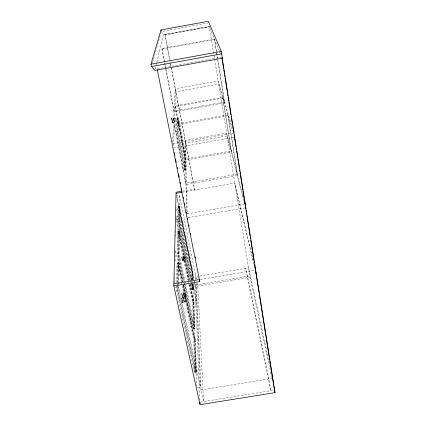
<?xml version="1.0" encoding="UTF-8"?>
<svg xmlns="http://www.w3.org/2000/svg" width="426" height="426" viewBox="0 0 426 426"><rect width="100%" height="100%" fill="white"/><g stroke="black" fill="none" stroke-linecap="round" stroke-linejoin="round"><path stroke-width="0.32" stroke-dasharray="2.13 1.6" d="M197.323 387.484L200.374 386.989L178.59 286.661L178.616 284.014M178.622 283.354L179.437 195.449L176.582 195.944M176.678 286.219A217.425 16.933 82.1 0 0 176.785 291.022A384.689 22.583 79.8 0 0 194.709 372.771L196.519 372.478L178.718 290.697L178.771 284.813M178.776 284.158L178.963 262.57L177.2 262.869A217.425 16.933 82.1 0 0 176.646 283.94M183.808 285.015A355.103 19.117 79.8 0 0 193.313 328.867L194.938 328.6L179.042 253.486L179.239 231.116L177.658 231.382A189 13.936 81.6 0 0 177.328 253.779A355.103 19.117 79.8 0 0 183.132 281.799M191.524 279.962L179.33 220.918L179.463 205.998L178.025 206.248A113.939 8.259 81 0 0 177.807 221.179A327.86 16.177 79.8 0 0 189.815 279.371M188.814 280.34L178.446 231.249L178.185 253.635A355.114 18.813 79.8 0 0 183.702 280.361M185.853 169.969L178.313 131.277L178.569 117.864L176.854 118.167A176.492 8.973 80.6 0 0 176.455 131.607A99.12 4.808 79.8 0 0 184.037 170.283L185.853 169.969L185.528 153.919L178.569 117.864M174.735 282.704L174.932 273.46M175.198 260.92L175.411 251.02M175.72 236.425L175.863 229.79M176.263 211.035L176.348 207.1M173.441 145.468L175.805 91.792L218.666 84.098L232.623 130.958M172.551 142.572L175.224 88.741L218.165 81.025L232.133 127.385M181.945 258.811L182.52 261.143L184.016 260.888L183.286 256.372L181.748 256.681L182.355 260.329L185.416 259.844L184.9 256.873L181.913 257.379L181.961 258.449M164.34 62.026L161.933 48.543L214.347 38.99L216.568 52.781M169.889 60.902L165.016 34.628L209.209 26.545L213.809 54.283M155.165 69.15L156.086 65.322M156.241 64.688L156.704 62.776M156.859 62.137L163.488 34.73L161.342 31.588L207.888 23.057M172.296 121.724L172.477 122.257L176.05 121.623L175.437 118.071L171.822 118.641L171.886 119.536M152.545 62.728L160.98 32.855M172.21 121.346C172.652 124.871 175.624 121.724 173.968 119.546M175.4 118.007L176.05 121.623M172.573 122.794L171.726 118.109L173.515 117.789L173.957 119.679M172.477 122.257L172.344 120.931M173.515 117.789L173.68 119.216M171.726 118.109L171.95 119.972M185.912 301.539L185.358 298.078L181.955 298.647L182.072 300.442L182.504 302.109L185.912 301.539L185.358 298.078M184.346 302.689L183.515 297.497L181.817 297.779L181.993 300.474L182.568 302.913L184.346 302.689L183.515 297.497M185.848 296.517L185.305 293.115L181.95 293.674L182.067 295.426L182.493 297.082L185.848 296.517L185.305 293.115M182.642 302.977L181.817 297.779M182.504 302.109L182.003 298.69M184.309 297.652L183.489 292.545L181.811 292.822L181.987 295.452L182.552 297.87L184.309 297.652L183.489 292.545M182.626 297.934L181.811 292.822M182.493 297.082L181.95 293.674M184.016 260.888L183.286 256.372M182.52 261.143L181.913 257.379M182.397 260.387L182.397 259.674M184.9 256.873L185.39 259.881M163.488 34.73L209.139 26.38L219.321 51.045M164.931 35.007L209.347 26.881M161.816 49.07L214.544 39.469L217.484 57.766M157.439 68.799L221.839 57.137M176.455 131.607L178.313 131.277M173.137 143.759L233.187 133.162M173.329 148.067L234.508 137.284M184.037 170.283A239.215 13.265 78.8 0 0 183.856 154.217L185.528 153.919M182.445 191.125L194.565 189.022L170.629 63.943M182.45 192.179L234.79 183.095L253.204 260.462M187.19 213.873L244.391 204.022M176.135 216.94L179.239 216.408L192.318 279.903M187.957 217.681L244.993 207.872M176.076 219.832L179.213 219.294L192.195 282.193M177.807 221.179L179.33 220.918M177.328 253.779L179.042 253.486M191.966 279.861A123.923 10.251 80 0 0 191.514 271.948L192.882 271.713L179.463 205.998M179.437 195.449L195.433 274.328L192.733 274.786L192.898 279.392M196.029 279.339L195.912 276.692L199.155 276.144M199.805 276.037L248.587 267.816L269.504 364.038M200.326 279.424L255.504 270.137M175.203 287.23L178.59 286.661M199.837 400.147L195.076 285.127L249.833 275.926L271.532 376.504M176.785 291.022L178.718 290.697M190.954 284.701A327.86 16.177 79.8 0 0 192.083 289.936L193.532 289.696L193.303 283.274M193.313 328.867A220.838 21.928 79.5 0 0 192.472 302.172L193.974 301.922L190.188 283.732M194.709 372.771A253.656 29.256 79.7 0 0 193.654 339.634L195.326 339.362L183.681 284.696M197.179 282.939L197.808 286.059L203.537 401.558L201.013 389.928L271.383 378.538M200.524 402.043L273.865 390.221M181.79 256.628L182.45 259.535M171.822 118.641L171.998 119.184M174.362 122.475L173.691 119.509M219.576 51.652L221.083 55.311M242.74 195.065L226.643 133.077L185.118 140.41L186.487 211.365M242.905 195.699L243.395 197.589M243.826 200.705L227.111 135.947L185.661 143.258L187.216 213.836M235.227 185.773L254.066 265.238M173.872 119.243L173.611 118.327L173.627 118.843M177.2 262.869L181.348 281.575M182.36 282.071L178.079 262.72A217.436 16.662 82.1 0 0 177.573 282.129M177.658 231.382L188.052 280.468M183.058 285.282L194.49 339.501L195.614 372.628L177.754 290.862A217.436 16.662 82.1 0 1 177.631 286.059M181.492 282.22L193.654 339.634M271.676 377.154L272.097 379.097M175.714 250.999L182.221 281.453M183.052 285.34L195.097 341.716M182.115 281.586L178.079 262.72L177.754 290.862A384.699 22.221 79.8 0 0 195.614 372.628A253.672 28.792 79.7 0 0 194.49 339.501L182.946 285.489M178.025 206.248L191.514 271.948M178.963 262.57L182.983 281.442M176.273 217.59L189.352 280.404M190.156 284.291L193.665 301.129L196.588 300.639L193.116 283.791M176.21 220.482L188.787 280.755M189.565 284.509L193.793 304.734L196.743 304.239L192.328 282.843M172.067 119.296L172.296 120.467M172.232 121.612L171.891 119.828M192.328 283.854L193.532 289.696M191.194 282.033L178.569 221.051L178.744 206.125L192.195 271.831A123.929 10.091 80 0 1 192.69 280.265M191.327 282.678L192.808 289.818A123.929 10.091 80 0 0 192.802 283.764M179.239 231.116L189.511 280.484M176.731 195.481L193.883 279.28M194.016 279.93L195.076 285.127M176.854 197.243L193.936 280.649M194.07 281.298L195.135 286.512L250.126 277.273L213.916 54.933M188.175 281.053L188.537 282.816M189.661 284.451L193.223 302.05A220.849 21.577 79.5 0 1 194.128 328.734A355.114 18.813 79.8 0 1 183.973 281.655M188.899 284.579L192.472 302.172M195.912 276.692L196.418 279.19M161.933 48.543L165.868 68.719M165.991 69.369L174.117 111.021L224.491 102.032L217.729 60.007M164.468 62.67L164.846 64.614M164.974 65.263L174.074 111.889L224.742 102.852L217.904 60.38M183.585 258.976C184.511 262.65 183.031 254.205 183.515 258.582M165.016 34.628L169.756 59.384M170.017 61.552L170.389 63.495M170.512 64.14L194.623 190.065L194.565 189.022M171.998 120.436L172.115 121.048M174.08 120.148L174.271 121.314M216.669 53.442L217.622 59.347M173.6 118.945L174.261 121.942L174.245 121.415M196.21 283.311L201.013 389.928M195.433 274.328L195.662 279.589M195.838 283.535L200.374 386.989M192.882 271.713L193.159 279.419M193.974 301.922L194.938 328.6M195.326 339.362L196.519 372.478M193.058 284.004L196.663 386.254M192.483 280.18L192.195 271.831L178.744 206.125A113.944 8.126 81 0 0 178.569 221.051A327.871 15.922 79.8 0 0 190.544 279.248M192.611 284.035L192.808 289.818A327.871 15.922 79.8 0 1 191.306 282.816M193.223 302.05L194.128 328.734L178.185 253.635A189.006 13.712 81.6 0 1 178.446 231.249M191.178 282.225A327.871 15.922 79.8 0 1 190.8 280.441M192.083 283.402A123.923 10.251 80 0 1 192.083 289.936M176.854 118.167A128.423 8.259 80 0 1 183.856 154.217M177.61 284.909A217.436 16.662 82.1 0 1 177.594 283.78M177.711 118.018L177.381 131.442L184.943 170.128L184.692 154.068L177.711 118.018A176.502 8.728 80.6 0 0 177.381 131.442A99.125 4.675 79.8 0 0 184.943 170.128A239.231 12.902 78.9 0 0 184.692 154.068A128.428 8.035 80 0 0 177.711 118.018M184.208 296.544L183.627 293.392L184.208 296.544M184.245 301.555C183.526 301.028 183.255 294.355 184.245 301.555M222.628 97.394L175.187 105.872L185.475 159.005L231.286 150.969L222.628 97.394M222.846 98.145L175.15 106.665L185.496 160.043L231.547 151.965L222.846 98.145M227.814 114.818L174.372 124.307L185.944 183.164L237.325 174.218L227.814 114.818M228.096 115.766L174.33 125.313L185.97 184.474L237.655 175.48L228.096 115.766M268.923 378.938L245.877 268.274L247.437 277.725L270.819 390.711L268.923 378.938"/><path stroke-width="0.64" d="M222.287 58.218L221.307 51.418L208.266 21.3L161.023 29.958L150.985 64.172L151.47 66.541L154.856 70.423L222.287 58.218L222.138 57.856L275.015 392.623L200.023 404.7L173.829 285.931L176.066 192.232L181.806 191.237M150.985 64.172L221.307 51.418M151.47 66.541L221.685 53.814M176.039 193.287L181.806 192.286M173.877 283.876L199.677 279.531M173.829 285.931L199.789 281.565L199.73 280.548M244.71 202.648L245.041 203.91L244.316 199.336M254.892 267.555L255.504 270.137M255.754 272.342L256.058 273.636M274.195 388.826L274.472 390.125L273.748 385.541M274.61 390.748L275.015 392.623M174.234 152.593L174.884 155.825M175.528 159.052L176.178 162.285M177.211 167.455L177.472 168.749M178.51 173.92L179.154 177.152M180.193 182.323L180.448 183.611M181.487 188.782L181.748 190.076M183.169 197.185L183.43 198.479M184.469 203.649L184.724 204.938M186.151 212.047L186.407 213.341M187.429 218.447L187.69 219.747M188.734 224.944L188.995 226.243M190.427 233.389L190.688 234.694M195.119 256.787L195.38 258.087M157.263 69.598L199.789 281.565M161.023 29.958L161.236 31.045M222.148 59.102L222.356 60.412M222.564 61.717L223.703 68.916M223.906 70.226L224.113 71.536M224.321 72.841L224.529 74.151M224.736 75.461L224.944 76.771M225.146 78.08L227.117 90.509M227.319 91.819L227.527 93.129M227.734 94.439L227.942 95.749M228.15 97.053L228.357 98.363M228.56 99.673L228.767 100.983M228.975 102.293L230.94 114.722M231.148 116.032L231.355 117.342M231.563 118.652L232.181 122.576M232.388 123.886L232.596 125.196M232.804 126.501L233.837 133.045M234.124 134.861L234.412 136.682M234.508 137.284L236.057 147.082M236.265 148.392L236.467 149.696M236.675 151.001L237.708 157.535M237.916 158.839L239.465 168.637M239.668 169.942L239.875 171.252M240.083 172.557L240.291 173.861M240.498 175.171L242.868 190.193M243.076 191.498L244.109 198.031M245.142 204.549L245.855 209.07M246.063 210.385L246.271 211.695M246.478 213.011L246.686 214.326M246.894 215.636L250.11 235.993M250.318 237.303L250.525 238.619M250.733 239.934L253.949 260.286M254.157 261.601L254.365 262.911M254.572 264.226L259.061 292.614M259.269 293.924L259.471 295.229M259.679 296.539L263.3 319.441M263.508 320.751L269.717 360.018M269.919 361.328L273.54 384.231M199.916 402.139L199.996 404.061"/></g></svg>
